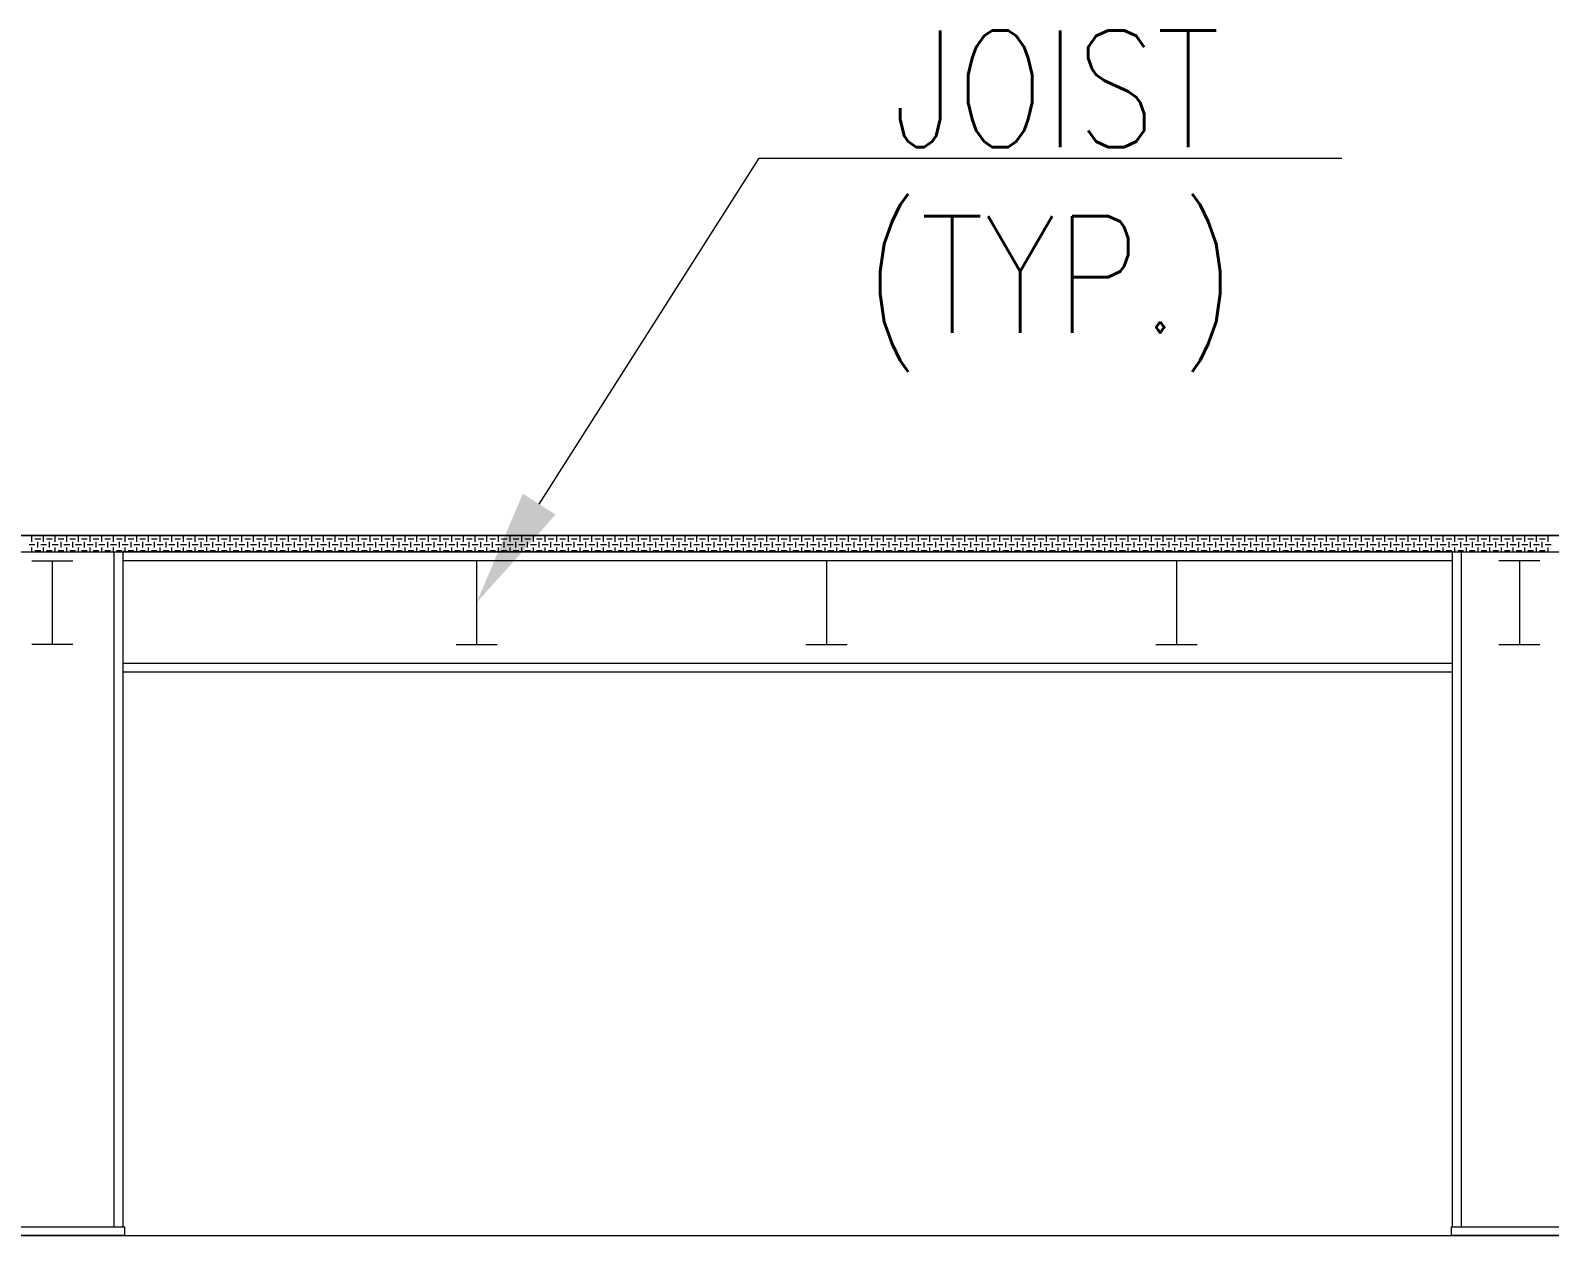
# Model space of a CAD drawing. Header units: millimetres. Extents: x 68421 to 1479662, y -51504 to 144751.
# Drawn here: x 594833 to 601346, y 73240 to 78404 of the extents above; entities that cross this region are included whole.
import ezdxf

# ---------------------------------------------------------------- set-up
doc = ezdxf.new("R2010")
doc.units = ezdxf.units.MM
doc.header["$LTSCALE"] = 0.35
doc.header["$MEASUREMENT"] = 0
doc.linetypes.add('CONTIN', pattern=[0, 0, 0])
doc.layers.get('0').update_dxf_attribs({"linetype": 'CONTIN'})
doc.styles.add('ROMANT', font='simplex.shx')

msp = doc.modelspace()

# ---------------------------------------------------------------- linework, layer by layer
at = {"color": 6, "linetype": 'ByBlock', "lineweight": 0}
for p, q in [((597014.11537, 76374.0158), (597956.79799, 77856.66906)), ((597956.79799, 77856.66906), (600454.79799, 77856.66906))]:
    msp.add_line(p, q, dxfattribs=at)
at = {"color": 251, "linetype": 'Continuous', "lineweight": 0}
for p, q in [((588413.24788, 76239.66906), (626520.34809, 76239.66906)), ((626520.34809, 76239.66906), (588413.24788, 76239.66906)), ((594826.81056, 76200.22456), (594851.81056, 76200.22456)), ((594839.31056, 76212.72456), (594839.31056, 76237.72456)), ((594851.81056, 76225.22456), (594876.81056, 76225.22456)), ((594864.31056, 76237.72456), (594864.31056, 76239.66906)), ((594864.31056, 76187.72456), (594864.31056, 76212.72456)), ((594876.81056, 76200.22456), (594901.81056, 76200.22456)), ((594889.31056, 76212.72456), (594889.31056, 76237.72456)), ((594901.81056, 76225.22456), (594926.81056, 76225.22456)), ((594914.31056, 76237.72456), (594914.31056, 76239.66906)), ((594914.31056, 76187.72456), (594914.31056, 76212.72456)), ((594926.81056, 76200.22456), (594951.81056, 76200.22456)), ((594939.31056, 76212.72456), (594939.31056, 76237.72456)), ((594951.81056, 76225.22456), (594976.81056, 76225.22456)), ((594964.31056, 76237.72456), (594964.31056, 76239.66906)), ((594964.31056, 76187.72456), (594964.31056, 76212.72456)), ((594976.81056, 76200.22456), (595001.81056, 76200.22456)), ((594989.31056, 76212.72456), (594989.31056, 76237.72456)), ((595001.81056, 76225.22456), (595026.81056, 76225.22456)), ((595014.31056, 76237.72456), (595014.31056, 76239.66906)), ((595014.31056, 76187.72456), (595014.31056, 76212.72456)), ((595026.81056, 76200.22456), (595051.81056, 76200.22456)), ((595039.31056, 76212.72456), (595039.31056, 76237.72456)), ((595051.81056, 76225.22456), (595076.81056, 76225.22456)), ((595064.31056, 76237.72456), (595064.31056, 76239.66906)), ((595064.31056, 76187.72456), (595064.31056, 76212.72456)), ((595076.81056, 76200.22456), (595101.81056, 76200.22456)), ((595089.31056, 76212.72456), (595089.31056, 76237.72456)), ((595101.81056, 76225.22456), (595126.81056, 76225.22456)), ((595114.31056, 76237.72456), (595114.31056, 76239.66906)), ((595114.31056, 76187.72456), (595114.31056, 76212.72456)), ((595126.81056, 76200.22456), (595151.81056, 76200.22456)), ((595139.31056, 76212.72456), (595139.31056, 76237.72456)), ((595151.81056, 76225.22456), (595176.81056, 76225.22456)), ((595164.31056, 76237.72456), (595164.31056, 76239.66906)), ((595164.31056, 76187.72456), (595164.31056, 76212.72456)), ((595176.81056, 76200.22456), (595201.81056, 76200.22456)), ((595189.31056, 76212.72456), (595189.31056, 76237.72456)), ((595201.81056, 76225.22456), (595226.81056, 76225.22456)), ((595214.31056, 76237.72456), (595214.31056, 76239.66906)), ((595214.31056, 76187.72456), (595214.31056, 76212.72456)), ((595226.81056, 76200.22456), (595251.81056, 76200.22456)), ((595239.31056, 76212.72456), (595239.31056, 76237.72456)), ((595251.81056, 76225.22456), (595276.81056, 76225.22456)), ((595264.31056, 76237.72456), (595264.31056, 76239.66906)), ((595264.31056, 76187.72456), (595264.31056, 76212.72456)), ((595276.81056, 76200.22456), (595301.81056, 76200.22456)), ((595289.31056, 76212.72456), (595289.31056, 76237.72456)), ((595301.81056, 76225.22456), (595326.81056, 76225.22456)), ((595314.31056, 76237.72456), (595314.31056, 76239.66906)), ((595314.31056, 76187.72456), (595314.31056, 76212.72456)), ((595326.81056, 76200.22456), (595351.81056, 76200.22456)), ((595339.31056, 76212.72456), (595339.31056, 76237.72456)), ((595351.81056, 76225.22456), (595376.81056, 76225.22456)), ((595364.31056, 76237.72456), (595364.31056, 76239.66906)), ((595364.31056, 76187.72456), (595364.31056, 76212.72456)), ((595376.81056, 76200.22456), (595401.81056, 76200.22456)), ((595389.31056, 76212.72456), (595389.31056, 76237.72456)), ((595401.81056, 76225.22456), (595426.81056, 76225.22456)), ((595414.31056, 76237.72456), (595414.31056, 76239.66906)), ((595414.31056, 76187.72456), (595414.31056, 76212.72456)), ((595426.81056, 76200.22456), (595451.81056, 76200.22456)), ((595439.31056, 76212.72456), (595439.31056, 76237.72456)), ((595451.81056, 76225.22456), (595476.81056, 76225.22456)), ((595464.31056, 76237.72456), (595464.31056, 76239.66906)), ((595464.31056, 76187.72456), (595464.31056, 76212.72456)), ((595476.81056, 76200.22456), (595501.81056, 76200.22456)), ((595489.31056, 76212.72456), (595489.31056, 76237.72456)), ((595501.81056, 76225.22456), (595526.81056, 76225.22456)), ((595514.31056, 76237.72456), (595514.31056, 76239.66906)), ((595514.31056, 76187.72456), (595514.31056, 76212.72456)), ((595526.81056, 76200.22456), (595551.81056, 76200.22456)), ((595539.31056, 76212.72456), (595539.31056, 76237.72456)), ((595551.81056, 76225.22456), (595576.81056, 76225.22456)), ((595564.31056, 76237.72456), (595564.31056, 76239.66906)), ((595564.31056, 76187.72456), (595564.31056, 76212.72456)), ((595576.81056, 76200.22456), (595601.81056, 76200.22456)), ((595589.31056, 76212.72456), (595589.31056, 76237.72456)), ((595601.81056, 76225.22456), (595626.81056, 76225.22456)), ((595614.31056, 76237.72456), (595614.31056, 76239.66906)), ((595614.31056, 76187.72456), (595614.31056, 76212.72456)), ((595626.81056, 76200.22456), (595651.81056, 76200.22456)), ((595639.31056, 76212.72456), (595639.31056, 76237.72456)), ((595651.81056, 76225.22456), (595676.81056, 76225.22456)), ((595664.31056, 76237.72456), (595664.31056, 76239.66906)), ((595664.31056, 76187.72456), (595664.31056, 76212.72456)), ((595676.81056, 76200.22456), (595701.81056, 76200.22456)), ((595689.31056, 76212.72456), (595689.31056, 76237.72456)), ((595701.81056, 76225.22456), (595726.81056, 76225.22456)), ((595714.31056, 76237.72456), (595714.31056, 76239.66906)), ((595714.31056, 76187.72456), (595714.31056, 76212.72456)), ((595726.81056, 76200.22456), (595751.81056, 76200.22456)), ((595739.31056, 76212.72456), (595739.31056, 76237.72456)), ((595751.81056, 76225.22456), (595776.81056, 76225.22456)), ((595764.31056, 76237.72456), (595764.31056, 76239.66906)), ((595764.31056, 76187.72456), (595764.31056, 76212.72456)), ((595776.81056, 76200.22456), (595801.81056, 76200.22456)), ((595789.31056, 76212.72456), (595789.31056, 76237.72456)), ((595801.81056, 76225.22456), (595826.81056, 76225.22456)), ((595814.31056, 76237.72456), (595814.31056, 76239.66906)), ((595814.31056, 76187.72456), (595814.31056, 76212.72456)), ((595826.81056, 76200.22456), (595851.81056, 76200.22456)), ((595839.31056, 76212.72456), (595839.31056, 76237.72456)), ((595851.81056, 76225.22456), (595876.81056, 76225.22456)), ((595864.31056, 76237.72456), (595864.31056, 76239.66906)), ((595864.31056, 76187.72456), (595864.31056, 76212.72456)), ((595876.81056, 76200.22456), (595901.81056, 76200.22456)), ((595889.31056, 76212.72456), (595889.31056, 76237.72456)), ((595901.81056, 76225.22456), (595926.81056, 76225.22456)), ((595914.31056, 76237.72456), (595914.31056, 76239.66906)), ((595914.31056, 76187.72456), (595914.31056, 76212.72456)), ((595926.81056, 76200.22456), (595951.81056, 76200.22456)), ((595939.31056, 76212.72456), (595939.31056, 76237.72456)), ((595951.81056, 76225.22456), (595976.81056, 76225.22456)), ((595964.31056, 76237.72456), (595964.31056, 76239.66906)), ((595964.31056, 76187.72456), (595964.31056, 76212.72456)), ((595976.81056, 76200.22456), (596001.81056, 76200.22456)), ((595989.31056, 76212.72456), (595989.31056, 76237.72456)), ((596001.81056, 76225.22456), (596026.81056, 76225.22456)), ((596014.31056, 76237.72456), (596014.31056, 76239.66906)), ((596014.31056, 76187.72456), (596014.31056, 76212.72456)), ((596026.81056, 76200.22456), (596051.81056, 76200.22456)), ((596039.31056, 76212.72456), (596039.31056, 76237.72456)), ((596051.81056, 76225.22456), (596076.81056, 76225.22456)), ((596064.31056, 76237.72456), (596064.31056, 76239.66906)), ((596064.31056, 76187.72456), (596064.31056, 76212.72456)), ((596076.81056, 76200.22456), (596101.81056, 76200.22456)), ((596089.31056, 76212.72456), (596089.31056, 76237.72456)), ((596101.81056, 76225.22456), (596126.81056, 76225.22456)), ((596114.31056, 76237.72456), (596114.31056, 76239.66906)), ((596114.31056, 76187.72456), (596114.31056, 76212.72456)), ((596126.81056, 76200.22456), (596151.81056, 76200.22456)), ((596139.31056, 76212.72456), (596139.31056, 76237.72456)), ((596151.81056, 76225.22456), (596176.81056, 76225.22456)), ((596164.31056, 76237.72456), (596164.31056, 76239.66906)), ((596164.31056, 76187.72456), (596164.31056, 76212.72456)), ((596176.81056, 76200.22456), (596201.81056, 76200.22456)), ((596189.31056, 76212.72456), (596189.31056, 76237.72456)), ((596201.81056, 76225.22456), (596226.81056, 76225.22456)), ((596214.31056, 76237.72456), (596214.31056, 76239.66906)), ((596214.31056, 76187.72456), (596214.31056, 76212.72456)), ((596226.81056, 76200.22456), (596251.81056, 76200.22456)), ((596239.31056, 76212.72456), (596239.31056, 76237.72456)), ((596251.81056, 76225.22456), (596276.81056, 76225.22456)), ((596264.31056, 76237.72456), (596264.31056, 76239.66906)), ((596264.31056, 76187.72456), (596264.31056, 76212.72456)), ((596276.81056, 76200.22456), (596301.81056, 76200.22456)), ((596289.31056, 76212.72456), (596289.31056, 76237.72456)), ((596301.81056, 76225.22456), (596326.81056, 76225.22456)), ((596314.31056, 76237.72456), (596314.31056, 76239.66906)), ((596314.31056, 76187.72456), (596314.31056, 76212.72456)), ((596326.81056, 76200.22456), (596351.81056, 76200.22456)), ((596339.31056, 76212.72456), (596339.31056, 76237.72456)), ((596351.81056, 76225.22456), (596376.81056, 76225.22456)), ((596364.31056, 76237.72456), (596364.31056, 76239.66906)), ((596364.31056, 76187.72456), (596364.31056, 76212.72456)), ((596376.81056, 76200.22456), (596401.81056, 76200.22456)), ((596389.31056, 76212.72456), (596389.31056, 76237.72456)), ((596401.81056, 76225.22456), (596426.81056, 76225.22456)), ((596414.31056, 76237.72456), (596414.31056, 76239.66906)), ((596414.31056, 76187.72456), (596414.31056, 76212.72456)), ((596426.81056, 76200.22456), (596451.81056, 76200.22456)), ((596439.31056, 76212.72456), (596439.31056, 76237.72456)), ((596451.81056, 76225.22456), (596476.81056, 76225.22456)), ((596464.31056, 76237.72456), (596464.31056, 76239.66906)), ((596464.31056, 76187.72456), (596464.31056, 76212.72456)), ((596476.81056, 76200.22456), (596501.81056, 76200.22456)), ((596489.31056, 76212.72456), (596489.31056, 76237.72456)), ((596501.81056, 76225.22456), (596526.81056, 76225.22456)), ((596514.31056, 76237.72456), (596514.31056, 76239.66906)), ((596514.31056, 76187.72456), (596514.31056, 76212.72456)), ((596526.81056, 76200.22456), (596551.81056, 76200.22456)), ((596539.31056, 76212.72456), (596539.31056, 76237.72456)), ((596551.81056, 76225.22456), (596576.81056, 76225.22456)), ((596564.31056, 76237.72456), (596564.31056, 76239.66906)), ((596564.31056, 76187.72456), (596564.31056, 76212.72456)), ((596576.81056, 76200.22456), (596601.81056, 76200.22456)), ((596589.31056, 76212.72456), (596589.31056, 76237.72456)), ((596601.81056, 76225.22456), (596626.81056, 76225.22456)), ((596614.31056, 76237.72456), (596614.31056, 76239.66906)), ((596614.31056, 76187.72456), (596614.31056, 76212.72456)), ((596626.81056, 76200.22456), (596651.81056, 76200.22456)), ((596639.31056, 76212.72456), (596639.31056, 76237.72456)), ((596651.81056, 76225.22456), (596676.81056, 76225.22456)), ((596664.31056, 76237.72456), (596664.31056, 76239.66906)), ((596664.31056, 76187.72456), (596664.31056, 76212.72456)), ((596676.81056, 76200.22456), (596701.81056, 76200.22456)), ((596689.31056, 76212.72456), (596689.31056, 76237.72456)), ((596701.81056, 76225.22456), (596726.81056, 76225.22456)), ((596714.31056, 76237.72456), (596714.31056, 76239.66906)), ((596714.31056, 76187.72456), (596714.31056, 76212.72456)), ((596726.81056, 76200.22456), (596751.81056, 76200.22456)), ((596739.31056, 76212.72456), (596739.31056, 76237.72456)), ((596751.81056, 76225.22456), (596776.81056, 76225.22456)), ((596764.31056, 76237.72456), (596764.31056, 76239.66906)), ((596764.31056, 76187.72456), (596764.31056, 76212.72456)), ((596776.81056, 76200.22456), (596801.81056, 76200.22456)), ((596789.31056, 76212.72456), (596789.31056, 76237.72456)), ((596801.81056, 76225.22456), (596826.81056, 76225.22456)), ((596814.31056, 76237.72456), (596814.31056, 76239.66906)), ((596814.31056, 76187.72456), (596814.31056, 76212.72456)), ((596826.81056, 76200.22456), (596851.81056, 76200.22456)), ((596839.31056, 76212.72456), (596839.31056, 76237.72456)), ((596851.81056, 76225.22456), (596876.81056, 76225.22456)), ((596864.31056, 76237.72456), (596864.31056, 76239.66906)), ((596864.31056, 76187.72456), (596864.31056, 76212.72456)), ((596876.81056, 76200.22456), (596901.81056, 76200.22456)), ((596889.31056, 76212.72456), (596889.31056, 76237.72456)), ((596901.81056, 76225.22456), (596926.81056, 76225.22456)), ((596914.31056, 76237.72456), (596914.31056, 76239.66906)), ((596914.31056, 76187.72456), (596914.31056, 76212.72456)), ((596926.81056, 76200.22456), (596951.81056, 76200.22456)), ((596939.31056, 76212.72456), (596939.31056, 76237.72456)), ((596951.81056, 76225.22456), (596976.81056, 76225.22456)), ((596964.31056, 76237.72456), (596964.31056, 76239.66906)), ((596964.31056, 76187.72456), (596964.31056, 76212.72456)), ((596976.81056, 76200.22456), (597001.81056, 76200.22456)), ((596989.31056, 76212.72456), (596989.31056, 76237.72456)), ((597001.81056, 76225.22456), (597026.81056, 76225.22456)), ((597014.31056, 76237.72456), (597014.31056, 76239.66906)), ((597014.31056, 76187.72456), (597014.31056, 76212.72456)), ((597026.81056, 76200.22456), (597051.81056, 76200.22456)), ((597039.31056, 76212.72456), (597039.31056, 76237.72456)), ((597051.81056, 76225.22456), (597076.81056, 76225.22456)), ((597064.31056, 76237.72456), (597064.31056, 76239.66906)), ((597064.31056, 76187.72456), (597064.31056, 76212.72456)), ((597076.81056, 76200.22456), (597101.81056, 76200.22456)), ((597089.31056, 76212.72456), (597089.31056, 76237.72456)), ((597101.81056, 76225.22456), (597126.81056, 76225.22456)), ((597114.31056, 76237.72456), (597114.31056, 76239.66906)), ((597114.31056, 76187.72456), (597114.31056, 76212.72456)), ((597126.81056, 76200.22456), (597151.81056, 76200.22456)), ((597139.31056, 76212.72456), (597139.31056, 76237.72456)), ((597151.81056, 76225.22456), (597176.81056, 76225.22456)), ((597164.31056, 76237.72456), (597164.31056, 76239.66906)), ((597164.31056, 76187.72456), (597164.31056, 76212.72456)), ((597176.81056, 76200.22456), (597201.81056, 76200.22456)), ((597189.31056, 76212.72456), (597189.31056, 76237.72456)), ((597201.81056, 76225.22456), (597226.81056, 76225.22456)), ((597214.31056, 76237.72456), (597214.31056, 76239.66906)), ((597214.31056, 76187.72456), (597214.31056, 76212.72456)), ((597226.81056, 76200.22456), (597251.81056, 76200.22456)), ((597239.31056, 76212.72456), (597239.31056, 76237.72456)), ((597251.81056, 76225.22456), (597276.81056, 76225.22456)), ((597264.31056, 76237.72456), (597264.31056, 76239.66906)), ((597264.31056, 76187.72456), (597264.31056, 76212.72456)), ((597276.81056, 76200.22456), (597301.81056, 76200.22456)), ((597289.31056, 76212.72456), (597289.31056, 76237.72456)), ((597301.81056, 76225.22456), (597326.81056, 76225.22456)), ((597314.31056, 76237.72456), (597314.31056, 76239.66906)), ((597314.31056, 76187.72456), (597314.31056, 76212.72456)), ((597326.81056, 76200.22456), (597351.81056, 76200.22456)), ((597339.31056, 76212.72456), (597339.31056, 76237.72456)), ((597351.81056, 76225.22456), (597376.81056, 76225.22456)), ((597364.31056, 76237.72456), (597364.31056, 76239.66906)), ((597364.31056, 76187.72456), (597364.31056, 76212.72456)), ((597376.81056, 76200.22456), (597401.81056, 76200.22456)), ((597389.31056, 76212.72456), (597389.31056, 76237.72456)), ((597401.81056, 76225.22456), (597426.81056, 76225.22456)), ((597414.31056, 76237.72456), (597414.31056, 76239.66906)), ((597414.31056, 76187.72456), (597414.31056, 76212.72456)), ((597426.81056, 76200.22456), (597451.81056, 76200.22456)), ((597439.31056, 76212.72456), (597439.31056, 76237.72456)), ((597451.81056, 76225.22456), (597476.81056, 76225.22456)), ((597464.31056, 76237.72456), (597464.31056, 76239.66906)), ((597464.31056, 76187.72456), (597464.31056, 76212.72456)), ((597476.81056, 76200.22456), (597501.81056, 76200.22456)), ((597489.31056, 76212.72456), (597489.31056, 76237.72456)), ((597501.81056, 76225.22456), (597526.81056, 76225.22456)), ((597514.31056, 76237.72456), (597514.31056, 76239.66906)), ((597514.31056, 76187.72456), (597514.31056, 76212.72456)), ((597526.81056, 76200.22456), (597551.81056, 76200.22456)), ((597539.31056, 76212.72456), (597539.31056, 76237.72456)), ((597551.81056, 76225.22456), (597576.81056, 76225.22456)), ((597564.31056, 76237.72456), (597564.31056, 76239.66906)), ((597564.31056, 76187.72456), (597564.31056, 76212.72456)), ((597576.81056, 76200.22456), (597601.81056, 76200.22456)), ((597589.31056, 76212.72456), (597589.31056, 76237.72456)), ((597601.81056, 76225.22456), (597626.81056, 76225.22456)), ((597614.31056, 76237.72456), (597614.31056, 76239.66906)), ((597614.31056, 76187.72456), (597614.31056, 76212.72456)), ((597626.81056, 76200.22456), (597651.81056, 76200.22456)), ((597639.31056, 76212.72456), (597639.31056, 76237.72456)), ((597651.81056, 76225.22456), (597676.81056, 76225.22456)), ((597664.31056, 76237.72456), (597664.31056, 76239.66906)), ((597664.31056, 76187.72456), (597664.31056, 76212.72456)), ((597676.81056, 76200.22456), (597701.81056, 76200.22456)), ((597689.31056, 76212.72456), (597689.31056, 76237.72456)), ((597701.81056, 76225.22456), (597726.81056, 76225.22456)), ((597714.31056, 76237.72456), (597714.31056, 76239.66906)), ((597714.31056, 76187.72456), (597714.31056, 76212.72456)), ((597726.81056, 76200.22456), (597751.81056, 76200.22456)), ((597739.31056, 76212.72456), (597739.31056, 76237.72456)), ((597751.81056, 76225.22456), (597776.81056, 76225.22456)), ((597764.31056, 76237.72456), (597764.31056, 76239.66906)), ((597764.31056, 76187.72456), (597764.31056, 76212.72456)), ((597776.81056, 76200.22456), (597801.81056, 76200.22456)), ((597789.31056, 76212.72456), (597789.31056, 76237.72456)), ((597801.81056, 76225.22456), (597826.81056, 76225.22456)), ((597814.31056, 76237.72456), (597814.31056, 76239.66906)), ((597814.31056, 76187.72456), (597814.31056, 76212.72456)), ((597826.81056, 76200.22456), (597851.81056, 76200.22456)), ((597839.31056, 76212.72456), (597839.31056, 76237.72456)), ((597851.81056, 76225.22456), (597876.81056, 76225.22456)), ((597864.31056, 76237.72456), (597864.31056, 76239.66906)), ((597864.31056, 76187.72456), (597864.31056, 76212.72456)), ((597876.81056, 76200.22456), (597901.81056, 76200.22456)), ((597889.31056, 76212.72456), (597889.31056, 76237.72456)), ((597901.81056, 76225.22456), (597926.81056, 76225.22456)), ((597914.31056, 76237.72456), (597914.31056, 76239.66906)), ((597914.31056, 76187.72456), (597914.31056, 76212.72456)), ((597926.81056, 76200.22456), (597951.81056, 76200.22456)), ((597939.31056, 76212.72456), (597939.31056, 76237.72456)), ((597951.81056, 76225.22456), (597976.81056, 76225.22456)), ((597964.31056, 76237.72456), (597964.31056, 76239.66906)), ((597964.31056, 76187.72456), (597964.31056, 76212.72456)), ((597976.81056, 76200.22456), (598001.81056, 76200.22456)), ((597989.31056, 76212.72456), (597989.31056, 76237.72456)), ((598001.81056, 76225.22456), (598026.81056, 76225.22456)), ((598014.31056, 76237.72456), (598014.31056, 76239.66906)), ((598014.31056, 76187.72456), (598014.31056, 76212.72456)), ((598026.81056, 76200.22456), (598051.81056, 76200.22456)), ((598039.31056, 76212.72456), (598039.31056, 76237.72456)), ((598051.81056, 76225.22456), (598076.81056, 76225.22456)), ((598064.31056, 76237.72456), (598064.31056, 76239.66906)), ((598064.31056, 76187.72456), (598064.31056, 76212.72456)), ((598076.81056, 76200.22456), (598101.81056, 76200.22456)), ((598089.31056, 76212.72456), (598089.31056, 76237.72456)), ((598101.81056, 76225.22456), (598126.81056, 76225.22456)), ((598114.31056, 76237.72456), (598114.31056, 76239.66906)), ((598114.31056, 76187.72456), (598114.31056, 76212.72456)), ((598126.81056, 76200.22456), (598151.81056, 76200.22456)), ((598139.31056, 76212.72456), (598139.31056, 76237.72456)), ((598151.81056, 76225.22456), (598176.81056, 76225.22456)), ((598164.31056, 76237.72456), (598164.31056, 76239.66906)), ((598164.31056, 76187.72456), (598164.31056, 76212.72456)), ((598176.81056, 76200.22456), (598201.81056, 76200.22456)), ((598189.31056, 76212.72456), (598189.31056, 76237.72456)), ((598201.81056, 76225.22456), (598226.81056, 76225.22456)), ((598214.31056, 76237.72456), (598214.31056, 76239.66906)), ((598214.31056, 76187.72456), (598214.31056, 76212.72456)), ((598226.81056, 76200.22456), (598251.81056, 76200.22456)), ((598239.31056, 76212.72456), (598239.31056, 76237.72456)), ((598251.81056, 76225.22456), (598276.81056, 76225.22456)), ((598264.31056, 76237.72456), (598264.31056, 76239.66906)), ((598264.31056, 76187.72456), (598264.31056, 76212.72456)), ((598276.81056, 76200.22456), (598301.81056, 76200.22456)), ((598289.31056, 76212.72456), (598289.31056, 76237.72456)), ((598301.81056, 76225.22456), (598326.81056, 76225.22456)), ((598314.31056, 76237.72456), (598314.31056, 76239.66906)), ((598314.31056, 76187.72456), (598314.31056, 76212.72456)), ((598326.81056, 76200.22456), (598351.81056, 76200.22456)), ((598339.31056, 76212.72456), (598339.31056, 76237.72456)), ((598351.81056, 76225.22456), (598376.81056, 76225.22456)), ((598364.31056, 76237.72456), (598364.31056, 76239.66906)), ((598364.31056, 76187.72456), (598364.31056, 76212.72456)), ((598376.81056, 76200.22456), (598401.81056, 76200.22456)), ((598389.31056, 76212.72456), (598389.31056, 76237.72456)), ((598401.81056, 76225.22456), (598426.81056, 76225.22456)), ((598414.31056, 76237.72456), (598414.31056, 76239.66906)), ((598414.31056, 76187.72456), (598414.31056, 76212.72456)), ((598426.81056, 76200.22456), (598451.81056, 76200.22456)), ((598439.31056, 76212.72456), (598439.31056, 76237.72456)), ((598451.81056, 76225.22456), (598476.81056, 76225.22456)), ((598464.31056, 76237.72456), (598464.31056, 76239.66906)), ((598464.31056, 76187.72456), (598464.31056, 76212.72456)), ((598476.81056, 76200.22456), (598501.81056, 76200.22456)), ((598489.31056, 76212.72456), (598489.31056, 76237.72456)), ((598501.81056, 76225.22456), (598526.81056, 76225.22456)), ((598514.31056, 76237.72456), (598514.31056, 76239.66906)), ((598514.31056, 76187.72456), (598514.31056, 76212.72456)), ((598526.81056, 76200.22456), (598551.81056, 76200.22456)), ((598539.31056, 76212.72456), (598539.31056, 76237.72456)), ((598551.81056, 76225.22456), (598576.81056, 76225.22456)), ((598564.31056, 76237.72456), (598564.31056, 76239.66906)), ((598564.31056, 76187.72456), (598564.31056, 76212.72456)), ((598576.81056, 76200.22456), (598601.81056, 76200.22456)), ((598589.31056, 76212.72456), (598589.31056, 76237.72456)), ((598601.81056, 76225.22456), (598626.81056, 76225.22456)), ((598614.31056, 76237.72456), (598614.31056, 76239.66906)), ((598614.31056, 76187.72456), (598614.31056, 76212.72456)), ((598626.81056, 76200.22456), (598651.81056, 76200.22456)), ((598639.31056, 76212.72456), (598639.31056, 76237.72456)), ((598651.81056, 76225.22456), (598676.81056, 76225.22456)), ((598664.31056, 76237.72456), (598664.31056, 76239.66906)), ((598664.31056, 76187.72456), (598664.31056, 76212.72456)), ((598676.81056, 76200.22456), (598701.81056, 76200.22456)), ((598689.31056, 76212.72456), (598689.31056, 76237.72456)), ((598701.81056, 76225.22456), (598726.81056, 76225.22456)), ((598714.31056, 76237.72456), (598714.31056, 76239.66906)), ((598714.31056, 76187.72456), (598714.31056, 76212.72456)), ((598726.81056, 76200.22456), (598751.81056, 76200.22456)), ((598739.31056, 76212.72456), (598739.31056, 76237.72456)), ((598751.81056, 76225.22456), (598776.81056, 76225.22456)), ((598764.31056, 76237.72456), (598764.31056, 76239.66906)), ((598764.31056, 76187.72456), (598764.31056, 76212.72456)), ((598776.81056, 76200.22456), (598801.81056, 76200.22456)), ((598789.31056, 76212.72456), (598789.31056, 76237.72456)), ((598801.81056, 76225.22456), (598826.81056, 76225.22456)), ((598814.31056, 76237.72456), (598814.31056, 76239.66906)), ((598814.31056, 76187.72456), (598814.31056, 76212.72456)), ((598826.81056, 76200.22456), (598851.81056, 76200.22456)), ((598839.31056, 76212.72456), (598839.31056, 76237.72456)), ((598851.81056, 76225.22456), (598876.81056, 76225.22456)), ((598864.31056, 76237.72456), (598864.31056, 76239.66906)), ((598864.31056, 76187.72456), (598864.31056, 76212.72456)), ((598876.81056, 76200.22456), (598901.81056, 76200.22456)), ((598889.31056, 76212.72456), (598889.31056, 76237.72456)), ((598901.81056, 76225.22456), (598926.81056, 76225.22456)), ((598914.31056, 76237.72456), (598914.31056, 76239.66906)), ((598914.31056, 76187.72456), (598914.31056, 76212.72456)), ((598926.81056, 76200.22456), (598951.81056, 76200.22456)), ((598939.31056, 76212.72456), (598939.31056, 76237.72456)), ((598951.81056, 76225.22456), (598976.81056, 76225.22456)), ((598964.31056, 76237.72456), (598964.31056, 76239.66906)), ((598964.31056, 76187.72456), (598964.31056, 76212.72456)), ((598976.81056, 76200.22456), (599001.81056, 76200.22456)), ((598989.31056, 76212.72456), (598989.31056, 76237.72456)), ((599001.81056, 76225.22456), (599026.81056, 76225.22456)), ((599014.31056, 76237.72456), (599014.31056, 76239.66906)), ((599014.31056, 76187.72456), (599014.31056, 76212.72456)), ((599026.81056, 76200.22456), (599051.81056, 76200.22456)), ((599039.31056, 76212.72456), (599039.31056, 76237.72456)), ((599051.81056, 76225.22456), (599076.81056, 76225.22456)), ((599064.31056, 76237.72456), (599064.31056, 76239.66906)), ((599064.31056, 76187.72456), (599064.31056, 76212.72456)), ((599076.81056, 76200.22456), (599101.81056, 76200.22456)), ((599089.31056, 76212.72456), (599089.31056, 76237.72456)), ((599101.81056, 76225.22456), (599126.81056, 76225.22456)), ((599114.31056, 76237.72456), (599114.31056, 76239.66906)), ((599114.31056, 76187.72456), (599114.31056, 76212.72456)), ((599126.81056, 76200.22456), (599151.81056, 76200.22456)), ((599139.31056, 76212.72456), (599139.31056, 76237.72456)), ((599151.81056, 76225.22456), (599176.81056, 76225.22456)), ((599164.31056, 76237.72456), (599164.31056, 76239.66906)), ((599164.31056, 76187.72456), (599164.31056, 76212.72456)), ((599176.81056, 76200.22456), (599201.81056, 76200.22456)), ((599189.31056, 76212.72456), (599189.31056, 76237.72456)), ((599201.81056, 76225.22456), (599226.81056, 76225.22456)), ((599214.31056, 76237.72456), (599214.31056, 76239.66906)), ((599214.31056, 76187.72456), (599214.31056, 76212.72456)), ((599226.81056, 76200.22456), (599251.81056, 76200.22456)), ((599239.31056, 76212.72456), (599239.31056, 76237.72456)), ((599251.81056, 76225.22456), (599276.81056, 76225.22456)), ((599264.31056, 76237.72456), (599264.31056, 76239.66906)), ((599264.31056, 76187.72456), (599264.31056, 76212.72456)), ((599276.81056, 76200.22456), (599301.81056, 76200.22456)), ((599289.31056, 76212.72456), (599289.31056, 76237.72456)), ((599301.81056, 76225.22456), (599326.81056, 76225.22456)), ((599314.31056, 76237.72456), (599314.31056, 76239.66906)), ((599314.31056, 76187.72456), (599314.31056, 76212.72456)), ((599326.81056, 76200.22456), (599351.81056, 76200.22456)), ((599339.31056, 76212.72456), (599339.31056, 76237.72456)), ((599351.81056, 76225.22456), (599376.81056, 76225.22456)), ((599364.31056, 76237.72456), (599364.31056, 76239.66906)), ((599364.31056, 76187.72456), (599364.31056, 76212.72456)), ((599376.81056, 76200.22456), (599401.81056, 76200.22456)), ((599389.31056, 76212.72456), (599389.31056, 76237.72456)), ((599401.81056, 76225.22456), (599426.81056, 76225.22456)), ((599414.31056, 76237.72456), (599414.31056, 76239.66906)), ((599414.31056, 76187.72456), (599414.31056, 76212.72456)), ((599426.81056, 76200.22456), (599451.81056, 76200.22456)), ((599439.31056, 76212.72456), (599439.31056, 76237.72456)), ((599451.81056, 76225.22456), (599476.81056, 76225.22456)), ((599464.31056, 76237.72456), (599464.31056, 76239.66906)), ((599464.31056, 76187.72456), (599464.31056, 76212.72456)), ((599476.81056, 76200.22456), (599501.81056, 76200.22456)), ((599489.31056, 76212.72456), (599489.31056, 76237.72456)), ((599501.81056, 76225.22456), (599526.81056, 76225.22456)), ((599514.31056, 76237.72456), (599514.31056, 76239.66906)), ((599514.31056, 76187.72456), (599514.31056, 76212.72456)), ((599526.81056, 76200.22456), (599551.81056, 76200.22456)), ((599539.31056, 76212.72456), (599539.31056, 76237.72456)), ((599551.81056, 76225.22456), (599576.81056, 76225.22456)), ((599564.31056, 76237.72456), (599564.31056, 76239.66906)), ((599564.31056, 76187.72456), (599564.31056, 76212.72456)), ((599576.81056, 76200.22456), (599601.81056, 76200.22456)), ((599589.31056, 76212.72456), (599589.31056, 76237.72456)), ((599601.81056, 76225.22456), (599626.81056, 76225.22456)), ((599614.31056, 76237.72456), (599614.31056, 76239.66906)), ((599614.31056, 76187.72456), (599614.31056, 76212.72456)), ((599626.81056, 76200.22456), (599651.81056, 76200.22456)), ((599639.31056, 76212.72456), (599639.31056, 76237.72456)), ((599651.81056, 76225.22456), (599676.81056, 76225.22456)), ((599664.31056, 76237.72456), (599664.31056, 76239.66906)), ((599664.31056, 76187.72456), (599664.31056, 76212.72456)), ((599676.81056, 76200.22456), (599701.81056, 76200.22456)), ((599689.31056, 76212.72456), (599689.31056, 76237.72456)), ((599701.81056, 76225.22456), (599726.81056, 76225.22456)), ((599714.31056, 76237.72456), (599714.31056, 76239.66906)), ((599714.31056, 76187.72456), (599714.31056, 76212.72456)), ((599726.81056, 76200.22456), (599751.81056, 76200.22456)), ((599739.31056, 76212.72456), (599739.31056, 76237.72456)), ((599751.81056, 76225.22456), (599776.81056, 76225.22456)), ((599764.31056, 76237.72456), (599764.31056, 76239.66906)), ((599764.31056, 76187.72456), (599764.31056, 76212.72456)), ((599776.81056, 76200.22456), (599801.81056, 76200.22456)), ((599789.31056, 76212.72456), (599789.31056, 76237.72456)), ((599801.81056, 76225.22456), (599826.81056, 76225.22456)), ((599814.31056, 76237.72456), (599814.31056, 76239.66906)), ((599814.31056, 76187.72456), (599814.31056, 76212.72456)), ((599826.81056, 76200.22456), (599851.81056, 76200.22456)), ((599839.31056, 76212.72456), (599839.31056, 76237.72456)), ((599851.81056, 76225.22456), (599876.81056, 76225.22456)), ((599864.31056, 76237.72456), (599864.31056, 76239.66906)), ((599864.31056, 76187.72456), (599864.31056, 76212.72456)), ((599876.81056, 76200.22456), (599901.81056, 76200.22456)), ((599889.31056, 76212.72456), (599889.31056, 76237.72456)), ((599901.81056, 76225.22456), (599926.81056, 76225.22456)), ((599914.31056, 76237.72456), (599914.31056, 76239.66906)), ((599914.31056, 76187.72456), (599914.31056, 76212.72456)), ((599926.81056, 76200.22456), (599951.81056, 76200.22456)), ((599939.31056, 76212.72456), (599939.31056, 76237.72456)), ((599951.81056, 76225.22456), (599976.81056, 76225.22456)), ((599964.31056, 76237.72456), (599964.31056, 76239.66906)), ((599964.31056, 76187.72456), (599964.31056, 76212.72456)), ((599976.81056, 76200.22456), (600001.81056, 76200.22456)), ((599989.31056, 76212.72456), (599989.31056, 76237.72456)), ((600001.81056, 76225.22456), (600026.81056, 76225.22456)), ((600014.31056, 76237.72456), (600014.31056, 76239.66906)), ((600014.31056, 76187.72456), (600014.31056, 76212.72456)), ((600026.81056, 76200.22456), (600051.81056, 76200.22456)), ((600039.31056, 76212.72456), (600039.31056, 76237.72456)), ((600051.81056, 76225.22456), (600076.81056, 76225.22456)), ((600064.31056, 76237.72456), (600064.31056, 76239.66906)), ((600064.31056, 76187.72456), (600064.31056, 76212.72456)), ((600076.81056, 76200.22456), (600101.81056, 76200.22456)), ((600089.31056, 76212.72456), (600089.31056, 76237.72456)), ((600101.81056, 76225.22456), (600126.81056, 76225.22456)), ((600114.31056, 76237.72456), (600114.31056, 76239.66906)), ((600114.31056, 76187.72456), (600114.31056, 76212.72456)), ((600126.81056, 76200.22456), (600151.81056, 76200.22456)), ((600139.31056, 76212.72456), (600139.31056, 76237.72456)), ((600151.81056, 76225.22456), (600176.81056, 76225.22456)), ((600164.31056, 76237.72456), (600164.31056, 76239.66906)), ((600164.31056, 76187.72456), (600164.31056, 76212.72456)), ((600176.81056, 76200.22456), (600201.81056, 76200.22456)), ((600189.31056, 76212.72456), (600189.31056, 76237.72456)), ((600201.81056, 76225.22456), (600226.81056, 76225.22456)), ((600214.31056, 76237.72456), (600214.31056, 76239.66906)), ((600214.31056, 76187.72456), (600214.31056, 76212.72456)), ((600226.81056, 76200.22456), (600251.81056, 76200.22456)), ((600239.31056, 76212.72456), (600239.31056, 76237.72456)), ((600251.81056, 76225.22456), (600276.81056, 76225.22456)), ((600264.31056, 76237.72456), (600264.31056, 76239.66906)), ((600264.31056, 76187.72456), (600264.31056, 76212.72456)), ((600276.81056, 76200.22456), (600301.81056, 76200.22456)), ((600289.31056, 76212.72456), (600289.31056, 76237.72456)), ((600301.81056, 76225.22456), (600326.81056, 76225.22456)), ((600314.31056, 76237.72456), (600314.31056, 76239.66906)), ((600314.31056, 76187.72456), (600314.31056, 76212.72456)), ((600326.81056, 76200.22456), (600351.81056, 76200.22456)), ((600339.31056, 76212.72456), (600339.31056, 76237.72456)), ((600351.81056, 76225.22456), (600376.81056, 76225.22456)), ((600364.31056, 76237.72456), (600364.31056, 76239.66906)), ((600364.31056, 76187.72456), (600364.31056, 76212.72456)), ((600376.81056, 76200.22456), (600401.81056, 76200.22456)), ((600389.31056, 76212.72456), (600389.31056, 76237.72456)), ((600401.81056, 76225.22456), (600426.81056, 76225.22456)), ((600414.31056, 76237.72456), (600414.31056, 76239.66906)), ((600414.31056, 76187.72456), (600414.31056, 76212.72456)), ((600426.81056, 76200.22456), (600451.81056, 76200.22456)), ((600439.31056, 76212.72456), (600439.31056, 76237.72456)), ((600451.81056, 76225.22456), (600476.81056, 76225.22456)), ((600464.31056, 76237.72456), (600464.31056, 76239.66906)), ((600464.31056, 76187.72456), (600464.31056, 76212.72456)), ((600476.81056, 76200.22456), (600501.81056, 76200.22456)), ((600489.31056, 76212.72456), (600489.31056, 76237.72456)), ((600501.81056, 76225.22456), (600526.81056, 76225.22456)), ((600514.31056, 76237.72456), (600514.31056, 76239.66906)), ((600514.31056, 76187.72456), (600514.31056, 76212.72456)), ((600526.81056, 76200.22456), (600551.81056, 76200.22456)), ((600539.31056, 76212.72456), (600539.31056, 76237.72456)), ((600551.81056, 76225.22456), (600576.81056, 76225.22456)), ((600564.31056, 76237.72456), (600564.31056, 76239.66906)), ((600564.31056, 76187.72456), (600564.31056, 76212.72456)), ((600576.81056, 76200.22456), (600601.81056, 76200.22456)), ((600589.31056, 76212.72456), (600589.31056, 76237.72456)), ((600601.81056, 76225.22456), (600626.81056, 76225.22456)), ((600614.31056, 76237.72456), (600614.31056, 76239.66906)), ((600614.31056, 76187.72456), (600614.31056, 76212.72456)), ((600626.81056, 76200.22456), (600651.81056, 76200.22456)), ((600639.31056, 76212.72456), (600639.31056, 76237.72456)), ((600651.81056, 76225.22456), (600676.81056, 76225.22456)), ((600664.31056, 76237.72456), (600664.31056, 76239.66906)), ((600664.31056, 76187.72456), (600664.31056, 76212.72456)), ((600676.81056, 76200.22456), (600701.81056, 76200.22456)), ((600689.31056, 76212.72456), (600689.31056, 76237.72456)), ((600701.81056, 76225.22456), (600726.81056, 76225.22456)), ((600714.31056, 76237.72456), (600714.31056, 76239.66906)), ((600714.31056, 76187.72456), (600714.31056, 76212.72456)), ((600726.81056, 76200.22456), (600751.81056, 76200.22456)), ((600739.31056, 76212.72456), (600739.31056, 76237.72456)), ((600751.81056, 76225.22456), (600776.81056, 76225.22456)), ((600764.31056, 76237.72456), (600764.31056, 76239.66906)), ((600764.31056, 76187.72456), (600764.31056, 76212.72456)), ((600776.81056, 76200.22456), (600801.81056, 76200.22456)), ((600789.31056, 76212.72456), (600789.31056, 76237.72456)), ((600801.81056, 76225.22456), (600826.81056, 76225.22456)), ((600814.31056, 76237.72456), (600814.31056, 76239.66906)), ((600814.31056, 76187.72456), (600814.31056, 76212.72456)), ((600826.81056, 76200.22456), (600851.81056, 76200.22456)), ((600839.31056, 76212.72456), (600839.31056, 76237.72456)), ((600851.81056, 76225.22456), (600876.81056, 76225.22456)), ((600864.31056, 76237.72456), (600864.31056, 76239.66906)), ((600864.31056, 76187.72456), (600864.31056, 76212.72456)), ((600876.81056, 76200.22456), (600901.81056, 76200.22456)), ((600889.31056, 76212.72456), (600889.31056, 76237.72456)), ((600901.81056, 76225.22456), (600926.81056, 76225.22456)), ((600914.31056, 76237.72456), (600914.31056, 76239.66906)), ((600914.31056, 76187.72456), (600914.31056, 76212.72456)), ((600926.81056, 76200.22456), (600951.81056, 76200.22456)), ((600939.31056, 76212.72456), (600939.31056, 76237.72456)), ((600951.81056, 76225.22456), (600976.81056, 76225.22456)), ((600964.31056, 76237.72456), (600964.31056, 76239.66906)), ((600964.31056, 76187.72456), (600964.31056, 76212.72456)), ((600976.81056, 76200.22456), (601001.81056, 76200.22456)), ((600989.31056, 76212.72456), (600989.31056, 76237.72456)), ((601001.81056, 76225.22456), (601026.81056, 76225.22456)), ((601014.31056, 76237.72456), (601014.31056, 76239.66906)), ((601014.31056, 76187.72456), (601014.31056, 76212.72456)), ((601026.81056, 76200.22456), (601051.81056, 76200.22456)), ((601039.31056, 76212.72456), (601039.31056, 76237.72456)), ((601051.81056, 76225.22456), (601076.81056, 76225.22456)), ((601064.31056, 76237.72456), (601064.31056, 76239.66906)), ((601064.31056, 76187.72456), (601064.31056, 76212.72456)), ((601076.81056, 76200.22456), (601101.81056, 76200.22456)), ((601089.31056, 76212.72456), (601089.31056, 76237.72456)), ((601101.81056, 76225.22456), (601126.81056, 76225.22456)), ((601114.31056, 76237.72456), (601114.31056, 76239.66906)), ((601114.31056, 76187.72456), (601114.31056, 76212.72456)), ((601126.81056, 76200.22456), (601151.81056, 76200.22456)), ((601139.31056, 76212.72456), (601139.31056, 76237.72456)), ((601151.81056, 76225.22456), (601176.81056, 76225.22456)), ((601164.31056, 76237.72456), (601164.31056, 76239.66906)), ((601164.31056, 76187.72456), (601164.31056, 76212.72456)), ((601176.81056, 76200.22456), (601201.81056, 76200.22456)), ((601189.31056, 76212.72456), (601189.31056, 76237.72456)), ((601201.81056, 76225.22456), (601226.81056, 76225.22456)), ((601214.31056, 76237.72456), (601214.31056, 76239.66906)), ((601214.31056, 76187.72456), (601214.31056, 76212.72456)), ((601226.81056, 76200.22456), (601251.81056, 76200.22456)), ((601239.31056, 76212.72456), (601239.31056, 76237.72456)), ((601251.81056, 76225.22456), (601276.81056, 76225.22456)), ((601264.31056, 76237.72456), (601264.31056, 76239.66906)), ((601264.31056, 76187.72456), (601264.31056, 76212.72456)), ((601276.81056, 76200.22456), (601301.81056, 76200.22456)), ((601289.31056, 76212.72456), (601289.31056, 76237.72456)), ((601301.81056, 76225.22456), (601326.81056, 76225.22456)), ((601314.31056, 76237.72456), (601314.31056, 76239.66906)), ((601314.31056, 76187.72456), (601314.31056, 76212.72456)), ((601326.81056, 76200.22456), (601351.81056, 76200.22456)), ((601339.31056, 76212.72456), (601339.31056, 76237.72456)), ((588413.24786, 76169.33395), (626520.34809, 76169.33395)), ((594839.31056, 76169.33395), (594839.31056, 76187.72456)), ((594851.81056, 76175.22456), (594876.81056, 76175.22456)), ((594889.31056, 76169.33395), (594889.31056, 76187.72456)), ((594901.81056, 76175.22456), (594926.81056, 76175.22456)), ((594939.31056, 76169.33395), (594939.31056, 76187.72456)), ((594951.81056, 76175.22456), (594976.81056, 76175.22456)), ((594989.31056, 76169.33395), (594989.31056, 76187.72456)), ((595001.81056, 76175.22456), (595026.81056, 76175.22456)), ((595039.31056, 76169.33395), (595039.31056, 76187.72456)), ((595051.81056, 76175.22456), (595076.81056, 76175.22456)), ((595089.31056, 76169.33395), (595089.31056, 76187.72456)), ((595101.81056, 76175.22456), (595126.81056, 76175.22456)), ((595139.31056, 76169.33395), (595139.31056, 76187.72456)), ((595151.81056, 76175.22456), (595176.81056, 76175.22456)), ((595189.31056, 76169.33395), (595189.31056, 76187.72456)), ((595201.81056, 76175.22456), (595226.81056, 76175.22456)), ((595239.31056, 76169.33395), (595239.31056, 76187.72456)), ((595251.81056, 76175.22456), (595276.81056, 76175.22456)), ((595289.31056, 76169.33395), (595289.31056, 76187.72456)), ((595301.81056, 76175.22456), (595326.81056, 76175.22456)), ((595339.31056, 76169.33395), (595339.31056, 76187.72456)), ((595351.81056, 76175.22456), (595376.81056, 76175.22456)), ((595389.31056, 76169.33395), (595389.31056, 76187.72456)), ((595401.81056, 76175.22456), (595426.81056, 76175.22456)), ((595439.31056, 76169.33395), (595439.31056, 76187.72456)), ((595451.81056, 76175.22456), (595476.81056, 76175.22456)), ((595489.31056, 76169.33395), (595489.31056, 76187.72456)), ((595501.81056, 76175.22456), (595526.81056, 76175.22456)), ((595539.31056, 76169.33395), (595539.31056, 76187.72456)), ((595551.81056, 76175.22456), (595576.81056, 76175.22456)), ((595589.31056, 76169.33395), (595589.31056, 76187.72456)), ((595601.81056, 76175.22456), (595626.81056, 76175.22456)), ((595639.31056, 76169.33395), (595639.31056, 76187.72456)), ((595651.81056, 76175.22456), (595676.81056, 76175.22456)), ((595689.31056, 76169.33395), (595689.31056, 76187.72456)), ((595701.81056, 76175.22456), (595726.81056, 76175.22456)), ((595739.31056, 76169.33395), (595739.31056, 76187.72456)), ((595751.81056, 76175.22456), (595776.81056, 76175.22456)), ((595789.31056, 76169.33395), (595789.31056, 76187.72456)), ((595801.81056, 76175.22456), (595826.81056, 76175.22456)), ((595839.31056, 76169.33395), (595839.31056, 76187.72456)), ((595851.81056, 76175.22456), (595876.81056, 76175.22456)), ((595889.31056, 76169.33395), (595889.31056, 76187.72456)), ((595901.81056, 76175.22456), (595926.81056, 76175.22456)), ((595939.31056, 76169.33395), (595939.31056, 76187.72456)), ((595951.81056, 76175.22456), (595976.81056, 76175.22456)), ((595989.31056, 76169.33395), (595989.31056, 76187.72456)), ((596001.81056, 76175.22456), (596026.81056, 76175.22456)), ((596039.31056, 76169.33395), (596039.31056, 76187.72456)), ((596051.81056, 76175.22456), (596076.81056, 76175.22456)), ((596089.31056, 76169.33395), (596089.31056, 76187.72456)), ((596101.81056, 76175.22456), (596126.81056, 76175.22456)), ((596139.31056, 76169.33395), (596139.31056, 76187.72456)), ((596151.81056, 76175.22456), (596176.81056, 76175.22456)), ((596189.31056, 76169.33395), (596189.31056, 76187.72456)), ((596201.81056, 76175.22456), (596226.81056, 76175.22456)), ((596239.31056, 76169.33395), (596239.31056, 76187.72456)), ((596251.81056, 76175.22456), (596276.81056, 76175.22456)), ((596289.31056, 76169.33395), (596289.31056, 76187.72456)), ((596301.81056, 76175.22456), (596326.81056, 76175.22456)), ((596339.31056, 76169.33395), (596339.31056, 76187.72456)), ((596351.81056, 76175.22456), (596376.81056, 76175.22456)), ((596389.31056, 76169.33395), (596389.31056, 76187.72456)), ((596401.81056, 76175.22456), (596426.81056, 76175.22456)), ((596439.31056, 76169.33395), (596439.31056, 76187.72456)), ((596451.81056, 76175.22456), (596476.81056, 76175.22456)), ((596489.31056, 76169.33395), (596489.31056, 76187.72456)), ((596501.81056, 76175.22456), (596526.81056, 76175.22456)), ((596539.31056, 76169.33395), (596539.31056, 76187.72456)), ((596551.81056, 76175.22456), (596576.81056, 76175.22456)), ((596589.31056, 76169.33395), (596589.31056, 76187.72456)), ((596601.81056, 76175.22456), (596626.81056, 76175.22456)), ((596639.31056, 76169.33395), (596639.31056, 76187.72456)), ((596651.81056, 76175.22456), (596676.81056, 76175.22456)), ((596689.31056, 76169.33395), (596689.31056, 76187.72456)), ((596701.81056, 76175.22456), (596726.81056, 76175.22456)), ((596739.31056, 76169.33395), (596739.31056, 76187.72456)), ((596751.81056, 76175.22456), (596776.81056, 76175.22456)), ((596789.31056, 76169.33395), (596789.31056, 76187.72456)), ((596801.81056, 76175.22456), (596826.81056, 76175.22456)), ((596839.31056, 76169.33395), (596839.31056, 76187.72456)), ((596851.81056, 76175.22456), (596876.81056, 76175.22456)), ((596889.31056, 76169.33395), (596889.31056, 76187.72456)), ((596901.81056, 76175.22456), (596926.81056, 76175.22456)), ((596939.31056, 76169.33395), (596939.31056, 76187.72456)), ((596951.81056, 76175.22456), (596976.81056, 76175.22456)), ((596989.31056, 76169.33395), (596989.31056, 76187.72456)), ((597001.81056, 76175.22456), (597026.81056, 76175.22456)), ((597039.31056, 76169.33395), (597039.31056, 76187.72456)), ((597051.81056, 76175.22456), (597076.81056, 76175.22456)), ((597089.31056, 76169.33395), (597089.31056, 76187.72456)), ((597101.81056, 76175.22456), (597126.81056, 76175.22456)), ((597139.31056, 76169.33395), (597139.31056, 76187.72456)), ((597151.81056, 76175.22456), (597176.81056, 76175.22456)), ((597189.31056, 76169.33395), (597189.31056, 76187.72456)), ((597201.81056, 76175.22456), (597226.81056, 76175.22456)), ((597239.31056, 76169.33395), (597239.31056, 76187.72456)), ((597251.81056, 76175.22456), (597276.81056, 76175.22456)), ((597289.31056, 76169.33395), (597289.31056, 76187.72456)), ((597301.81056, 76175.22456), (597326.81056, 76175.22456)), ((597339.31056, 76169.33395), (597339.31056, 76187.72456)), ((597351.81056, 76175.22456), (597376.81056, 76175.22456)), ((597389.31056, 76169.33395), (597389.31056, 76187.72456)), ((597401.81056, 76175.22456), (597426.81056, 76175.22456)), ((597439.31056, 76169.33395), (597439.31056, 76187.72456)), ((597451.81056, 76175.22456), (597476.81056, 76175.22456)), ((597489.31056, 76169.33395), (597489.31056, 76187.72456)), ((597501.81056, 76175.22456), (597526.81056, 76175.22456)), ((597539.31056, 76169.33395), (597539.31056, 76187.72456)), ((597551.81056, 76175.22456), (597576.81056, 76175.22456)), ((597589.31056, 76169.33395), (597589.31056, 76187.72456)), ((597601.81056, 76175.22456), (597626.81056, 76175.22456)), ((597639.31056, 76169.33395), (597639.31056, 76187.72456)), ((597651.81056, 76175.22456), (597676.81056, 76175.22456)), ((597689.31056, 76169.33395), (597689.31056, 76187.72456)), ((597701.81056, 76175.22456), (597726.81056, 76175.22456)), ((597739.31056, 76169.33395), (597739.31056, 76187.72456)), ((597751.81056, 76175.22456), (597776.81056, 76175.22456)), ((597789.31056, 76169.33395), (597789.31056, 76187.72456)), ((597801.81056, 76175.22456), (597826.81056, 76175.22456)), ((597839.31056, 76169.33395), (597839.31056, 76187.72456)), ((597851.81056, 76175.22456), (597876.81056, 76175.22456)), ((597889.31056, 76169.33395), (597889.31056, 76187.72456)), ((597901.81056, 76175.22456), (597926.81056, 76175.22456)), ((597939.31056, 76169.33395), (597939.31056, 76187.72456)), ((597951.81056, 76175.22456), (597976.81056, 76175.22456)), ((597989.31056, 76169.33395), (597989.31056, 76187.72456)), ((598001.81056, 76175.22456), (598026.81056, 76175.22456)), ((598039.31056, 76169.33395), (598039.31056, 76187.72456)), ((598051.81056, 76175.22456), (598076.81056, 76175.22456)), ((598089.31056, 76169.33395), (598089.31056, 76187.72456)), ((598101.81056, 76175.22456), (598126.81056, 76175.22456)), ((598139.31056, 76169.33395), (598139.31056, 76187.72456)), ((598151.81056, 76175.22456), (598176.81056, 76175.22456)), ((598189.31056, 76169.33395), (598189.31056, 76187.72456)), ((598201.81056, 76175.22456), (598226.81056, 76175.22456)), ((598239.31056, 76169.33395), (598239.31056, 76187.72456)), ((598251.81056, 76175.22456), (598276.81056, 76175.22456)), ((598289.31056, 76169.33395), (598289.31056, 76187.72456)), ((598301.81056, 76175.22456), (598326.81056, 76175.22456)), ((598339.31056, 76169.33395), (598339.31056, 76187.72456)), ((598351.81056, 76175.22456), (598376.81056, 76175.22456)), ((598389.31056, 76169.33395), (598389.31056, 76187.72456)), ((598401.81056, 76175.22456), (598426.81056, 76175.22456)), ((598439.31056, 76169.33395), (598439.31056, 76187.72456)), ((598451.81056, 76175.22456), (598476.81056, 76175.22456)), ((598489.31056, 76169.33395), (598489.31056, 76187.72456)), ((598501.81056, 76175.22456), (598526.81056, 76175.22456)), ((598539.31056, 76169.33395), (598539.31056, 76187.72456)), ((598551.81056, 76175.22456), (598576.81056, 76175.22456)), ((598589.31056, 76169.33395), (598589.31056, 76187.72456)), ((598601.81056, 76175.22456), (598626.81056, 76175.22456)), ((598639.31056, 76169.33395), (598639.31056, 76187.72456)), ((598651.81056, 76175.22456), (598676.81056, 76175.22456)), ((598689.31056, 76169.33395), (598689.31056, 76187.72456)), ((598701.81056, 76175.22456), (598726.81056, 76175.22456)), ((598739.31056, 76169.33395), (598739.31056, 76187.72456)), ((598751.81056, 76175.22456), (598776.81056, 76175.22456)), ((598789.31056, 76169.33395), (598789.31056, 76187.72456)), ((598801.81056, 76175.22456), (598826.81056, 76175.22456)), ((598839.31056, 76169.33395), (598839.31056, 76187.72456)), ((598851.81056, 76175.22456), (598876.81056, 76175.22456)), ((598889.31056, 76169.33395), (598889.31056, 76187.72456)), ((598901.81056, 76175.22456), (598926.81056, 76175.22456)), ((598939.31056, 76169.33395), (598939.31056, 76187.72456)), ((598951.81056, 76175.22456), (598976.81056, 76175.22456)), ((598989.31056, 76169.33395), (598989.31056, 76187.72456)), ((599001.81056, 76175.22456), (599026.81056, 76175.22456)), ((599039.31056, 76169.33395), (599039.31056, 76187.72456)), ((599051.81056, 76175.22456), (599076.81056, 76175.22456)), ((599089.31056, 76169.33395), (599089.31056, 76187.72456)), ((599101.81056, 76175.22456), (599126.81056, 76175.22456)), ((599139.31056, 76169.33395), (599139.31056, 76187.72456)), ((599151.81056, 76175.22456), (599176.81056, 76175.22456)), ((599189.31056, 76169.33395), (599189.31056, 76187.72456)), ((599201.81056, 76175.22456), (599226.81056, 76175.22456)), ((599239.31056, 76169.33395), (599239.31056, 76187.72456)), ((599251.81056, 76175.22456), (599276.81056, 76175.22456)), ((599289.31056, 76169.33395), (599289.31056, 76187.72456)), ((599301.81056, 76175.22456), (599326.81056, 76175.22456)), ((599339.31056, 76169.33395), (599339.31056, 76187.72456)), ((599351.81056, 76175.22456), (599376.81056, 76175.22456)), ((599389.31056, 76169.33395), (599389.31056, 76187.72456)), ((599401.81056, 76175.22456), (599426.81056, 76175.22456)), ((599439.31056, 76169.33395), (599439.31056, 76187.72456)), ((599451.81056, 76175.22456), (599476.81056, 76175.22456)), ((599489.31056, 76169.33395), (599489.31056, 76187.72456)), ((599501.81056, 76175.22456), (599526.81056, 76175.22456)), ((599539.31056, 76169.33395), (599539.31056, 76187.72456)), ((599551.81056, 76175.22456), (599576.81056, 76175.22456)), ((599589.31056, 76169.33395), (599589.31056, 76187.72456)), ((599601.81056, 76175.22456), (599626.81056, 76175.22456)), ((599639.31056, 76169.33395), (599639.31056, 76187.72456)), ((599651.81056, 76175.22456), (599676.81056, 76175.22456)), ((599689.31056, 76169.33395), (599689.31056, 76187.72456)), ((599701.81056, 76175.22456), (599726.81056, 76175.22456)), ((599739.31056, 76169.33395), (599739.31056, 76187.72456)), ((599751.81056, 76175.22456), (599776.81056, 76175.22456)), ((599789.31056, 76169.33395), (599789.31056, 76187.72456)), ((599801.81056, 76175.22456), (599826.81056, 76175.22456)), ((599839.31056, 76169.33395), (599839.31056, 76187.72456)), ((599851.81056, 76175.22456), (599876.81056, 76175.22456)), ((599889.31056, 76169.33395), (599889.31056, 76187.72456)), ((599901.81056, 76175.22456), (599926.81056, 76175.22456)), ((599939.31056, 76169.33395), (599939.31056, 76187.72456)), ((599951.81056, 76175.22456), (599976.81056, 76175.22456)), ((599989.31056, 76169.33395), (599989.31056, 76187.72456)), ((600001.81056, 76175.22456), (600026.81056, 76175.22456)), ((600039.31056, 76169.33395), (600039.31056, 76187.72456)), ((600051.81056, 76175.22456), (600076.81056, 76175.22456)), ((600089.31056, 76169.33395), (600089.31056, 76187.72456)), ((600101.81056, 76175.22456), (600126.81056, 76175.22456)), ((600139.31056, 76169.33395), (600139.31056, 76187.72456)), ((600151.81056, 76175.22456), (600176.81056, 76175.22456)), ((600189.31056, 76169.33395), (600189.31056, 76187.72456)), ((600201.81056, 76175.22456), (600226.81056, 76175.22456)), ((600239.31056, 76169.33395), (600239.31056, 76187.72456)), ((600251.81056, 76175.22456), (600276.81056, 76175.22456)), ((600289.31056, 76169.33395), (600289.31056, 76187.72456)), ((600301.81056, 76175.22456), (600326.81056, 76175.22456)), ((600339.31056, 76169.33395), (600339.31056, 76187.72456)), ((600351.81056, 76175.22456), (600376.81056, 76175.22456)), ((600389.31056, 76169.33395), (600389.31056, 76187.72456)), ((600401.81056, 76175.22456), (600426.81056, 76175.22456)), ((600439.31056, 76169.33395), (600439.31056, 76187.72456)), ((600451.81056, 76175.22456), (600476.81056, 76175.22456)), ((600489.31056, 76169.33395), (600489.31056, 76187.72456)), ((600501.81056, 76175.22456), (600526.81056, 76175.22456)), ((600539.31056, 76169.33395), (600539.31056, 76187.72456)), ((600551.81056, 76175.22456), (600576.81056, 76175.22456)), ((600589.31056, 76169.33395), (600589.31056, 76187.72456)), ((600601.81056, 76175.22456), (600626.81056, 76175.22456)), ((600639.31056, 76169.33395), (600639.31056, 76187.72456)), ((600651.81056, 76175.22456), (600676.81056, 76175.22456)), ((600689.31056, 76169.33395), (600689.31056, 76187.72456)), ((600701.81056, 76175.22456), (600726.81056, 76175.22456)), ((600739.31056, 76169.33395), (600739.31056, 76187.72456)), ((600751.81056, 76175.22456), (600776.81056, 76175.22456)), ((600789.31056, 76169.33395), (600789.31056, 76187.72456)), ((600801.81056, 76175.22456), (600826.81056, 76175.22456)), ((600839.31056, 76169.33395), (600839.31056, 76187.72456)), ((600851.81056, 76175.22456), (600876.81056, 76175.22456)), ((600889.31056, 76169.33395), (600889.31056, 76187.72456)), ((600901.81056, 76175.22456), (600926.81056, 76175.22456)), ((600939.31056, 76169.33395), (600939.31056, 76187.72456)), ((600951.81056, 76175.22456), (600976.81056, 76175.22456)), ((600989.31056, 76169.33395), (600989.31056, 76187.72456)), ((601001.81056, 76175.22456), (601026.81056, 76175.22456)), ((601039.31056, 76169.33395), (601039.31056, 76187.72456)), ((601051.81056, 76175.22456), (601076.81056, 76175.22456)), ((601089.31056, 76169.33395), (601089.31056, 76187.72456)), ((601101.81056, 76175.22456), (601126.81056, 76175.22456)), ((601139.31056, 76169.33395), (601139.31056, 76187.72456)), ((601151.81056, 76175.22456), (601176.81056, 76175.22456)), ((601189.31056, 76169.33395), (601189.31056, 76187.72456)), ((601201.81056, 76175.22456), (601226.81056, 76175.22456)), ((601239.31056, 76169.33395), (601239.31056, 76187.72456)), ((601251.81056, 76175.22456), (601276.81056, 76175.22456)), ((601289.31056, 76169.33395), (601289.31056, 76187.72456)), ((601301.81056, 76175.22456), (601326.81056, 76175.22456)), ((601339.31056, 76169.33395), (601339.31056, 76187.72456))]:
    msp.add_line(p, q, dxfattribs=at)
at = {"lineweight": 0}
for p, q in [((595192.24888, 73277.76909), (595192.24955, 76169.32989)), ((600929.24643, 76169.32988), (595230.34809, 76169.32988)), ((595230.34887, 73277.76909), (595230.34954, 76169.32989)), ((600929.24698, 73277.76901), (600929.24788, 76169.33395)), ((600967.34697, 73277.76902), (600967.34787, 76169.33395)), ((600929.24644, 76131.22986), (595230.3481, 76131.22986)), ((600929.24654, 75691.43396), (595230.34824, 75691.43396)), ((600929.24655, 75653.33386), (595230.34825, 75653.33386))]:
    msp.add_line(p, q, dxfattribs=at)
at = {"color": 1, "lineweight": 20}
for p, q in [((594838.63352, 76131.11341), (595014.86931, 76131.11341)), ((594926.75142, 76131.11341), (594926.75142, 75773.04435)), ((596833.96245, 76131.11341), (596657.72666, 76131.11341)), ((596745.84455, 76131.11341), (596745.84455, 75773.04435)), ((598333.96245, 76131.11341), (598157.72666, 76131.11341)), ((598245.84455, 76131.11341), (598245.84455, 75773.04435)), ((599833.96245, 76131.11341), (599657.72666, 76131.11341)), ((599745.84455, 76131.11341), (599745.84455, 75773.04435)), ((601303.96245, 76131.11341), (601127.72666, 76131.11341)), ((601215.84455, 76131.11341), (601215.84455, 75773.04435)), ((595014.86931, 75773.04435), (594838.63352, 75773.04435)), ((596657.72666, 75773.04435), (596833.96245, 75773.04435)), ((598157.72666, 75773.04435), (598333.96245, 75773.04435)), ((599657.72666, 75773.04435), (599833.96245, 75773.04435)), ((601127.72666, 75773.04435), (601303.96245, 75773.04435))]:
    msp.add_line(p, q, dxfattribs=at)
at = {"linetype": 'Continuous', "lineweight": 0}
for p, q in [((594667.24698, 73277.76902), (595235.60482, 73277.76902)), ((595235.60482, 73277.76902), (595235.60482, 73239.66906)), ((600925.24698, 73277.76902), (601493.60482, 73277.76902)), ((600925.24698, 73239.66906), (600925.24698, 73277.76902)), ((582016.79799, 73239.66906), (632916.79799, 73239.66906)), ((595235.60482, 73239.66906), (594667.24698, 73239.66906)), ((601493.60482, 73239.66906), (600925.24698, 73239.66906))]:
    msp.add_line(p, q, dxfattribs=at)
at = {"color": 6, "linetype": 'ByBlock', "lineweight": 0}
msp.add_solid([(597084.43819, 76329.304), (596745.84455, 75952.07888), (596943.79255, 76418.72761)], dxfattribs=at)

# ---------------------------------------------------------------- texts
at = {"color": 7, "linetype": 'ByBlock', "lineweight": 0, "style": 'ROMANT', "width": 0.8}
for s, p in [('JOIST', (598527.75037, 77903.71668)), ('(TYP.)', (598407.51227, 77108.05001))]:
    msp.add_text(s, height=500, dxfattribs=at).set_placement(p)

doc.saveas('drawing.dxf')
